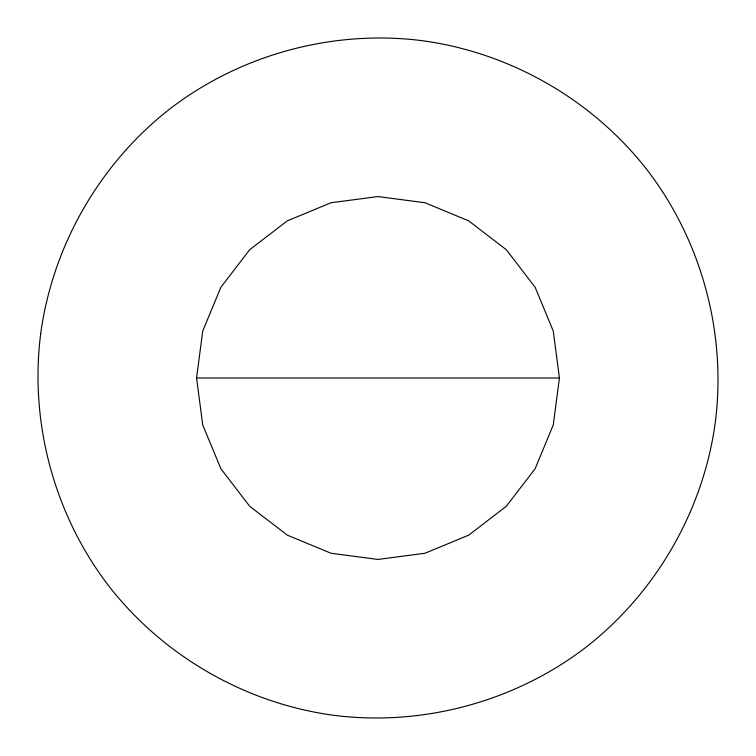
<?xml version="1.0" encoding="UTF-8"?>
<svg xmlns="http://www.w3.org/2000/svg" width="756" height="756" viewBox="0 0 756 756"><rect width="100%" height="100%" fill="white"/><g stroke="black" fill="none" stroke-linecap="round" stroke-linejoin="round"><path stroke-width="1.13" d="M196.56 378L202.74 331.043L220.865 287.28L249.707 249.707L287.28 220.865L331.043 202.74L378 196.56L424.957 202.74L468.72 220.865L506.293 249.707L535.135 287.28L553.26 331.043L559.44 378L553.26 424.957L535.135 468.72L506.293 506.293L468.72 535.135L424.957 553.26L378 559.44L331.043 553.26L287.28 535.135L249.707 506.293L220.865 468.72L202.74 424.957L196.56 378L559.44 378M40.711 333.594C29.389 422.16 54.016 514.061 108.099 585.097C162.72 655.726 245.124 703.307 333.594 715.289C422.16 726.61 514.061 701.984 585.097 647.901C655.726 593.28 703.307 510.876 715.289 422.406C726.61 333.84 701.984 241.939 647.901 170.903C593.28 100.274 510.876 52.693 422.406 40.711C333.84 29.389 241.939 54.016 170.903 108.099C100.274 162.72 52.693 245.124 40.711 333.594"/></g></svg>
